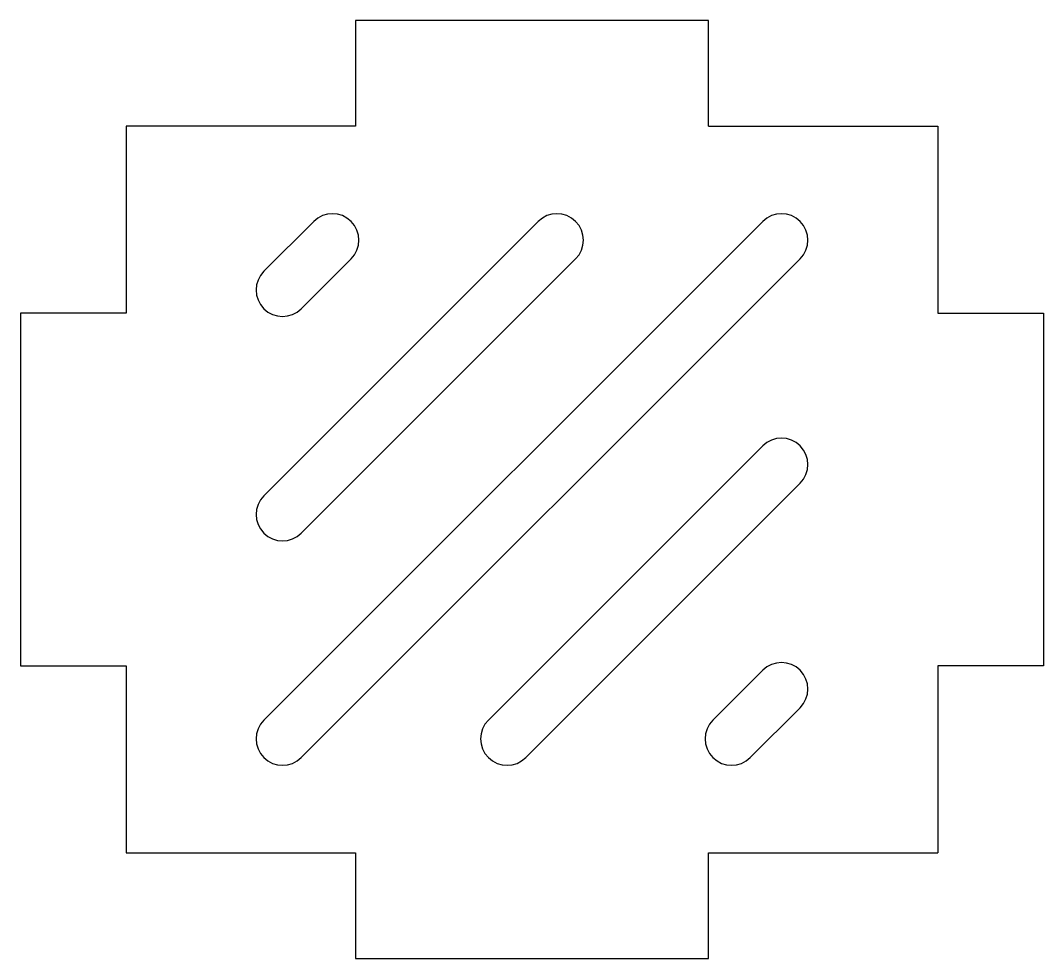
# Model space of a CAD drawing. Extents: x 54 to 83, y -3 to 23.6.
import ezdxf

# ---------------------------------------------------------------- set-up
doc = ezdxf.new("R2010")
doc.units = 0
doc.layers.get('0').update_dxf_attribs({"linetype": 'continuous'})

# ---------------------------------------------------------------- blocks, each defined once
blk = doc.blocks.new('PAD005')
at = {"color": 0}
for p, q in [((73.5, 23.6), (63.5, 23.6)), ((63.5, 23.6), (63.5, 20.6)), ((73.5, 20.6), (73.5, 23.6)), ((63.5, 20.6), (57, 20.6)), ((57, 20.6), (57, 15.3)), ((73.5, 20.6), (80, 20.6)), ((80, 20.6), (80, 15.3)), ((60.899, 3.759), (75.041, 17.901)), ((60.899, 10.123), (68.677, 17.901)), ((60.899, 16.487), (62.313, 17.901)), ((61.959, 2.699), (76.101, 16.841)), ((61.959, 9.063), (69.737, 16.841)), ((61.959, 15.427), (63.373, 16.841)), ((57, 15.3), (54, 15.3)), ((54, 15.3), (54, 5.3)), ((80, 15.3), (83, 15.3)), ((83, 15.3), (83, 5.3)), ((67.263, 3.759), (75.041, 11.537)), ((68.323, 2.699), (76.101, 10.477)), ((54, 5.3), (57, 5.3)), ((57, 5.3), (57, 0)), ((80, 5.3), (80, 0)), ((83, 5.3), (80, 5.3)), ((73.627, 3.759), (75.041, 5.173)), ((74.687, 2.699), (76.101, 4.113)), ((57, 0), (63.5, 0)), ((63.5, 0), (63.5, -3)), ((73.5, -3), (73.5, 0)), ((73.5, 0), (80, 0)), ((63.5, -3), (73.5, -3))]:
    blk.add_line(p, q, dxfattribs=at)
for centre, start, end in [((62.843, 17.371), -45, 135), ((69.207, 17.371), -45, 135), ((75.571, 17.371), -45, 135), ((61.429, 15.957), 135, -45), ((75.571, 11.007), -45, 135), ((61.429, 9.593), 135, -45), ((75.571, 4.643), -45, 135), ((61.429, 3.229), 135, -45), ((67.793, 3.229), 135, -45), ((74.157, 3.229), 135, -45)]:
    blk.add_arc(centre, 0.75, start, end, dxfattribs=at)

msp = doc.modelspace()

# ---------------------------------------------------------------- block references
at = {"color": 0}
msp.add_blockref('PAD005', (0, 0), dxfattribs=at)

doc.saveas('drawing.dxf')
